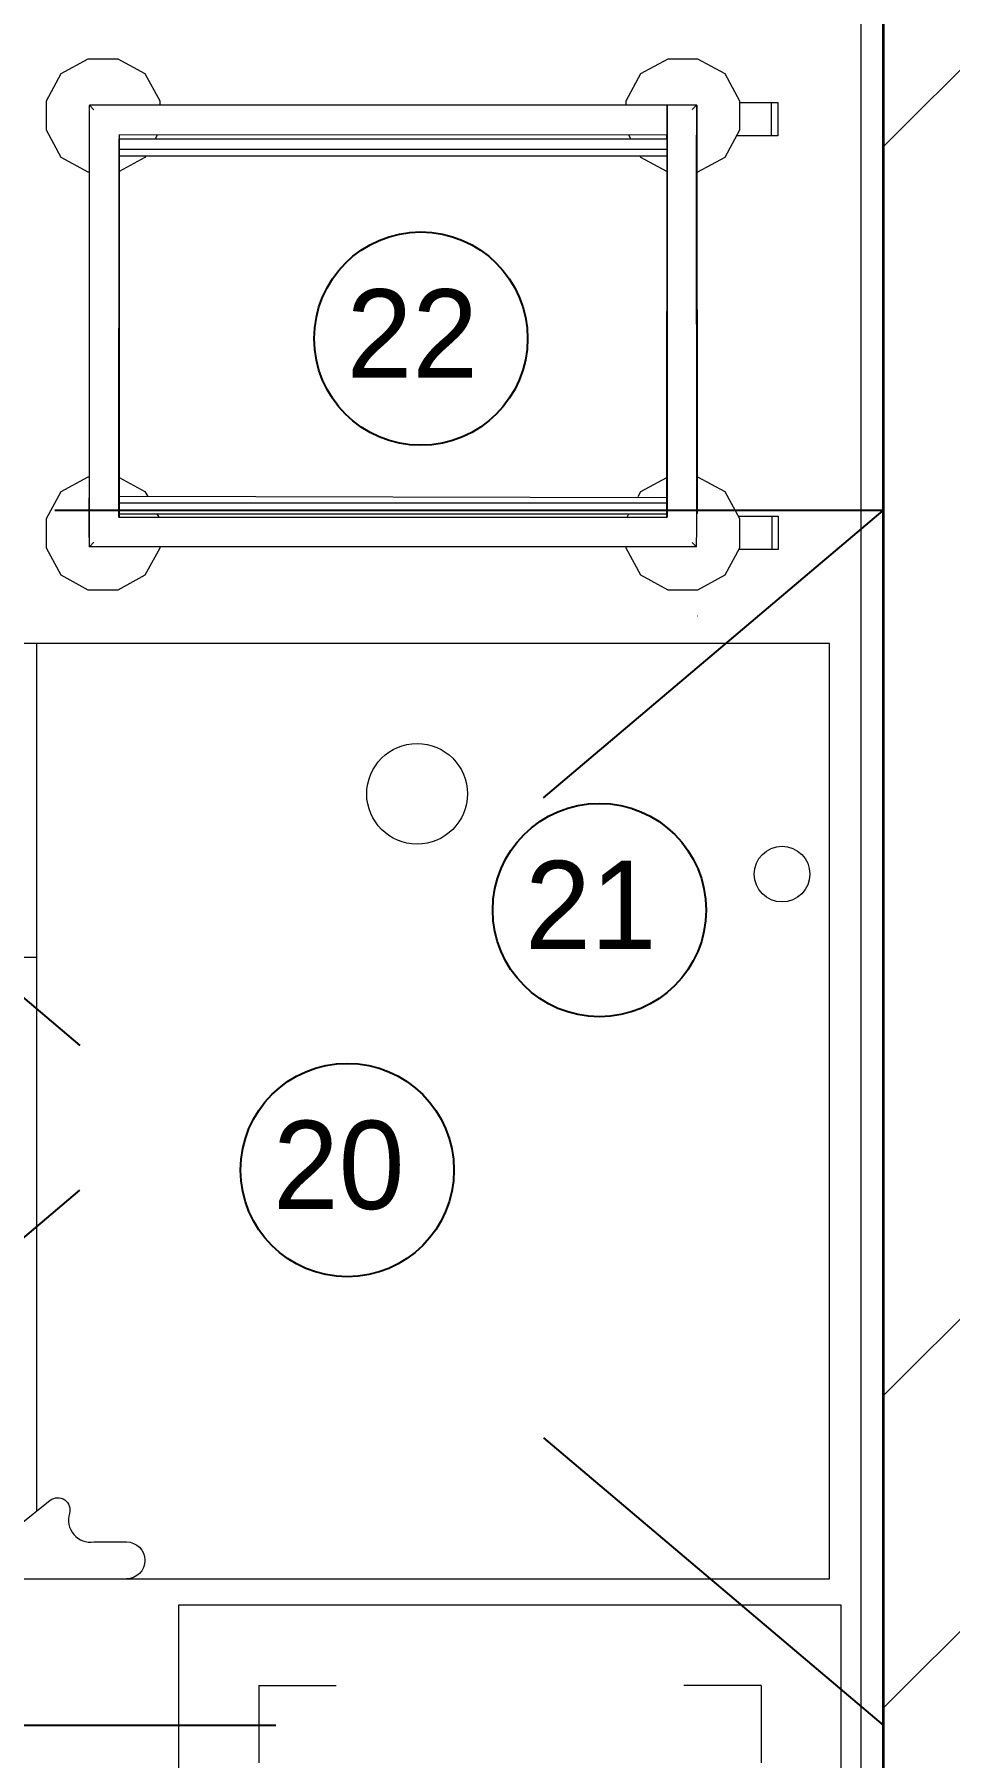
# Model space of a CAD drawing. Header units: millimetres. Extents: x -34838 to 729576, y -214038 to 121482.
# Drawn here: x 611241 to 612070, y -49887 to -48326 of the extents above; entities that cross this region are included whole.
import ezdxf

# ---------------------------------------------------------------- set-up
doc = ezdxf.new("R2010")
doc.units = ezdxf.units.MM
doc.header["$MEASUREMENT"] = 0
doc.linetypes.add('ШТРИХОВА 1_2', pattern=[1300, 750, -550])
doc.layers.add('АБ _ 0 _ СТІНИ _ ЗОВНІШНІ .3D', color=7, linetype='Continuous')
for name, color, linetype, lineweight in [('АБ _ 0 _ СТІНИ _ ЗОВНІШНІ .3D_Ном._пера__27', 7, 'Continuous', 35), ('АП _ ТЕП _ ЗОНИ ПРИМІЩЕНЬ .3D_Ном._пера__122', 255, 'Continuous', 0), ('ОБОРУДОВАНИЕ', 5, 'Continuous', 15), ('ТХ Вспомогательное оборудование', 86, 'Continuous', 9), ('ТХ Тепловое оборудование', 14, 'Continuous', 9)]:
    doc.layers.add(name, color=color, linetype=linetype, lineweight=lineweight)

# ---------------------------------------------------------------- blocks, each defined once
blk = doc.blocks.new('Стена_37_4', base_point=(85890, -2075))
at = {"layer": 'АБ _ 0 _ СТІНИ _ ЗОВНІШНІ .3D', "linetype": 'Continuous', "lineweight": 0, "true_color": 0x000000}
h = blk.add_hatch(dxfattribs=at)
h.set_pattern_fill('М___ЦЕГЛА_ОБЛИЧКУВАЛЬНА__3E', color=18, style=0, pattern_type=2)
h.set_pattern_definition([(45, (0, 0), (-707.107, 707.107), []), (45, (-141.4, 141.4), (-707.107, 707.107), [])])
h.paths.add_polyline_path([(85830, 6910.5), (85830, -1950), (85950, -1950), (85950, 6910.5)])
at = {"layer": 'АБ _ 0 _ СТІНИ _ ЗОВНІШНІ .3D_Ном._пера__27', "color": 7, "linetype": 'Continuous', "lineweight": 35}
blk.add_line((85830, 6910.5), (85830, -1950), dxfattribs=at)
blk = doc.blocks.new('Стеллаж СН-1600 серия 600')
at = {"layer": 'ТХ Вспомогательное оборудование', "color": 0}
blk.add_lwpolyline([(0, 0), (1600, 0), (1600, 600), (0, 600)], close=True, dxfattribs=at)
for points in [[(1527.3, 527.3), (1457.3, 527.3)], [(1527.3, 527.3), (1527.3, 457.3)], [(1527.3, 72.7), (1527.3, 142.7)], [(1527.3, 72.7), (1457.3, 72.7)]]:
    blk.add_lwpolyline(points, dxfattribs=at)
blk = doc.blocks.new('Печь пароконвекционная SCC 101')
at = {"layer": 'ТХ Тепловое оборудование', "color": 0}
blk.add_lwpolyline([(20, -53), (827, -53, 0.414214), (847, -33), (847, 718), (0, 718), (0, -33, 0.414214)], format="xyb", close=True, dxfattribs=at)
for points in [[(822.9, -46.6), (775.9, 12.5, -0.738897), (787.8, 29.8, 0.554237), (813.6, 52), (813.6, 81.4, -1), (847, 81.4, -1)], [(822.9, -46.6, 0.371253), (841.1, -47.1, 1.06539)], [(107, -67.5, 0.099167), (120.7, -91.7, 0.06513), (166.8, -91.7, 0.20445), (180.5, -67.5, 0.276247)], [(302, -100.6, 0.58435), (354.4, -100.6, 1)]]:
    blk.add_lwpolyline(points, format="xyb", dxfattribs=at)
for points in [[(0, 0), (785.9, 0)], [(284.2, 0), (284.2, -53)], [(52, -67.5), (40.7, -53)], [(235.5, -67.5), (246.8, -53)], [(302, -53), (302, -100.6)], [(354.4, -53), (354.4, -100.6)], [(52, -67.5), (235.5, -67.5)], [(122.6, -69), (122.6, -83.3)], [(164.9, -69), (164.9, -83.3)], [(302, -100.6), (354.4, -100.6)]]:
    blk.add_lwpolyline(points, dxfattribs=at)
at = {"layer": 'ТХ Тепловое оборудование', "color": 0, "lineweight": 0}
for points in [[(295.4, -12), (295.4, -53)], [(295.4, -12), (795.4, -12)]]:
    blk.add_lwpolyline(points, dxfattribs=at)
at = {"layer": 'ТХ Тепловое оборудование', "color": 0}
for centre, radius in [((208.7, 675), 25.2), ((136, 344.6), 45.6), ((828.1, -34.4), 9)]:
    blk.add_circle(centre, radius, dxfattribs=at)

msp = doc.modelspace()

# ---------------------------------------------------------------- linework, layer by layer
at = {"color": 3, "linetype": 'ШТРИХОВА 1_2'}
for p, q in [((612010, -48757.5), (610710, -48757.5)), ((610710, -49857.5), (612010, -48757.5)), ((610710, -48757.5), (612010, -49857.5)), ((612010, -49857.5), (612010, -48757.5)), ((610710, -49857.5), (612010, -49857.5))]:
    msp.add_line(p, q, dxfattribs=at)
at = {"color": 6}
for centre in [(611591.3, -48601.7), (611753, -49119.3), (611524.7, -49354.8)]:
    msp.add_circle(centre, 96.6, dxfattribs=at)
at = {"layer": 'АП _ ТЕП _ ЗОНИ ПРИМІЩЕНЬ .3D_Ном._пера__122', "color": 255, "linetype": 'Continuous', "lineweight": 0}
msp.add_line((611990, -56164.5), (611990, -45201.2), dxfattribs=at)
at = {"layer": 'ОБОРУДОВАНИЕ', "color": 1, "ltscale": 0.5}
for p, q in [((611265.6, -48361.7), (611290.2, -48348.4)), ((611290.2, -48348.4), (611316.9, -48348.4)), ((611316.9, -48348.4), (611341.5, -48361.7)), ((611790.6, -48361.7), (611815.2, -48348.4)), ((611815.2, -48348.4), (611841.9, -48348.4)), ((611841.9, -48348.4), (611866.5, -48361.7)), ((611252.3, -48386.3), (611265.6, -48361.7)), ((611341.5, -48361.7), (611354.9, -48386.3)), ((611777.2, -48386.3), (611790.6, -48361.7)), ((611866.5, -48361.7), (611879.8, -48386.3)), ((611252.3, -48413), (611252.3, -48386.3)), ((611290.9, -48390.3), (611290.9, -48790.3)), ((611841.3, -48390.3), (611291.2, -48390.3)), ((611291.2, -48390.3), (611295.1, -48394.4)), ((611291.2, -48398.7), (611291.2, -48390.3)), ((611354.9, -48386.3), (611354.9, -48390.3)), ((611777.2, -48390.3), (611777.2, -48386.3)), ((611813.9, -48763.3), (611814.3, -48390.3)), ((611814.3, -48390.3), (611814.3, -48763.5)), ((611840.9, -48390.3), (611837, -48394.3)), ((611840.9, -48390.3), (611840.9, -48398.6)), ((611841.3, -48390.3), (611841.5, -48760.3)), ((611879.8, -48386.3), (611879.8, -48413)), ((611879.8, -48387.8), (611914.4, -48387.8)), ((611908.9, -48418), (611908.9, -48387.8)), ((611914.4, -48387.8), (611914.4, -48418)), ((611290.9, -48398.9), (611290.9, -48434.6)), ((611814.3, -48398.9), (611814.3, -48434.6)), ((611841.3, -48434.6), (611841.3, -48398.9)), ((611265.6, -48437.6), (611252.3, -48413)), ((611814.3, -48417.1), (611317.9, -48417.3)), ((611317.9, -48418.1), (611318.2, -48418.4)), ((611317.9, -48763.3), (611318.2, -48420.7)), ((611317.9, -48420.7), (611813.9, -48420.7)), ((611318.2, -48417.3), (611318.2, -48763.3)), ((611318.2, -48418.4), (611318.2, -48420.7)), ((611352.6, -48417.3), (611350.7, -48420.7)), ((611781.4, -48420.7), (611779.5, -48417.3)), ((611813.9, -48420.7), (611813.9, -48417.4)), ((611814.3, -48417.1), (611814, -48417.3)), ((611841.3, -48760.3), (611840.9, -48417.3)), ((611879.8, -48413), (611866.5, -48437.6)), ((611914.4, -48418), (611877.1, -48418)), ((611290.2, -48451), (611265.6, -48437.6)), ((611814.3, -48430.5), (611317.9, -48430.5)), ((611814.3, -48436.4), (611317.9, -48436.4)), ((611341.5, -48437.6), (611318.2, -48450.3)), ((611342.2, -48436.4), (611341.5, -48437.6)), ((611790.6, -48437.6), (611789.9, -48436.4)), ((611813.9, -48450.3), (611790.6, -48437.6)), ((611866.5, -48437.6), (611841.9, -48451)), ((611290.9, -48451), (611290.2, -48451)), ((611841.9, -48451), (611841.5, -48451)), ((611265.6, -48740.1), (611290.2, -48726.8)), ((611290.2, -48726.8), (611290.9, -48726.8)), ((611318.2, -48727.4), (611341.5, -48740.1)), ((611790.6, -48740.1), (611813.9, -48727.4)), ((611841.9, -48726.8), (611866.5, -48740.1)), ((611252.3, -48764.7), (611265.6, -48740.1)), ((611290.9, -48781.7), (611290.9, -48745.9)), ((611814.3, -48745.9), (611317.9, -48744.6)), ((611317.9, -48750.5), (611814.3, -48750.5)), ((611341.5, -48740.1), (611344, -48744.6)), ((611788.1, -48744.6), (611790.6, -48740.1)), ((611814.3, -48763.5), (611814.3, -48745.9)), ((611841.3, -48781.7), (611841.3, -48745.9)), ((611866.5, -48740.1), (611879.8, -48764.7)), ((611252.3, -48791.4), (611252.3, -48764.7)), ((611317.9, -48760.3), (611814.3, -48760.3)), ((611318.2, -48762.2), (611317.9, -48762.4)), ((611317.9, -48763.3), (611814.3, -48763.3)), ((611318.2, -48762.2), (611318.2, -48760.3)), ((611352.4, -48760.3), (611354.1, -48763.3)), ((611778, -48763.3), (611779.6, -48760.3)), ((611813.9, -48763.2), (611813.9, -48760.3)), ((611814, -48763.3), (611814.3, -48763.5)), ((611841.5, -48760.3), (611841.3, -48760.3)), ((611878.6, -48762.4), (611914.9, -48762.4)), ((611879.8, -48764.7), (611879.8, -48791.4)), ((611909.5, -48792.7), (611909.5, -48762.4)), ((611914.9, -48762.4), (611914.9, -48792.7)), ((611291.2, -48790.3), (611291.2, -48781.9)), ((611295.1, -48786.2), (611291.2, -48790.3)), ((611837, -48786.3), (611840.9, -48790.3)), ((611840.9, -48790.3), (611840.9, -48782)), ((611265.6, -48816), (611252.3, -48791.4)), ((611840.9, -48790.3), (611290.9, -48790.3)), ((611354.9, -48791.4), (611341.5, -48816)), ((611354.9, -48790.3), (611354.9, -48791.4)), ((611777.2, -48791.4), (611777.2, -48790.3)), ((611790.6, -48816), (611777.2, -48791.4)), ((611879.8, -48791.4), (611866.5, -48816)), ((611914.9, -48792.7), (611879.1, -48792.7)), ((611290.2, -48829.4), (611265.6, -48816)), ((611341.5, -48816), (611316.9, -48829.4)), ((611815.2, -48829.4), (611790.6, -48816)), ((611866.5, -48816), (611841.9, -48829.4)), ((611316.9, -48829.4), (611290.2, -48829.4)), ((611841.9, -48829.4), (611815.2, -48829.4)), ((611841.5, -48852.7), (611841.9, -48852.7))]:
    msp.add_line(p, q, dxfattribs=at)

# ---------------------------------------------------------------- block references
at = {"layer": 'АБ _ 0 _ СТІНИ _ ЗОВНІШНІ .3D', "color": 7, "lineweight": 20}
msp.add_blockref('Стена_37_4', (612070, -56309.5), dxfattribs=at)
at = {"layer": 'ТХ Вспомогательное оборудование', "color": 1, "rotation": 90}
msp.add_blockref('Стеллаж СН-1600 серия 600', (611972, -51349), dxfattribs=at)
at = {"layer": 'ТХ Тепловое оборудование', "color": 1, "rotation": 270}
msp.add_blockref('Печь пароконвекционная SCC 101', (611243.3, -48878), dxfattribs=at)

# ---------------------------------------------------------------- texts
at = {"color": 6, "char_height": 80, "attachment_point": 1}
for s, insert in [('\\pxqc;22', (611356, -48557)), ('\\pxqc;21', (611517.6, -49074.7)), ('\\pxqc;20', (611289.4, -49310.1))]:
    msp.add_mtext_dynamic_manual_height_columns(s, width=455.137, gutter_width=12.5, heights=[80], dxfattribs=dict(at, insert=insert))

doc.saveas('drawing.dxf')
